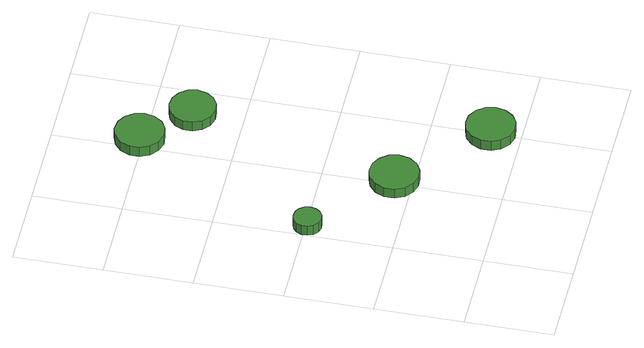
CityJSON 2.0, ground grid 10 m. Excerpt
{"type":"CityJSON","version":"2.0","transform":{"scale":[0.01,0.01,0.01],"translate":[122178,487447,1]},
"CityObjects":{
"tree1":{"type":"SolitaryVegetationObject","attributes":{"function":"something"},"geometry":[{"type":"MultiSurface","lod":"1","boundaries":[[[0,1,2,3,4,5,6,7,8,9,10,11,12,13,14]],[[15,16,17,18,19,20,21,22,23,24,25,26,27,28,29]],[[0,29,28,1]],[[1,28,27,2]],[[2,27,26,3]],[[3,26,25,4]],[[4,25,24,5]],[[5,24,23,6]],[[6,23,22,7]],[[7,22,21,8]],[[8,21,20,9]],[[9,20,19,10]],[[10,19,18,11]],[[11,18,17,12]],[[12,17,16,13]],[[13,16,15,14]],[[14,15,29,0]]]}]},
"tree2":{"type":"SolitaryVegetationObject","attributes":{"function":"something"},"geometry":[{"type":"MultiSurface","lod":"1","boundaries":[[[30,31,32,33,34,35,36,37,38,39,40,41,42,43,44]],[[45,46,47,48,49,50,51,52,53,54,55,56,57,58,59]],[[30,59,58,31]],[[31,58,57,32]],[[32,57,56,33]],[[33,56,55,34]],[[34,55,54,35]],[[35,54,53,36]],[[36,53,52,37]],[[37,52,51,38]],[[38,51,50,39]],[[39,50,49,40]],[[40,49,48,41]],[[41,48,47,42]],[[42,47,46,43]],[[43,46,45,44]],[[44,45,59,30]]]}]},
"tree3":{"type":"SolitaryVegetationObject","attributes":{"function":"something"},"geometry":[{"type":"MultiSurface","lod":"1","boundaries":[[[60,61,62,63,64,65,66,67,68,69,70,71,72,73,74]],[[75,76,77,78,79,80,81,82,83,84,85,86,87,88,89]],[[60,89,88,61]],[[61,88,87,62]],[[62,87,86,63]],[[63,86,85,64]],[[64,85,84,65]],[[65,84,83,66]],[[66,83,82,67]],[[67,82,81,68]],[[68,81,80,69]],[[69,80,79,70]],[[70,79,78,71]],[[71,78,77,72]],[[72,77,76,73]],[[73,76,75,74]],[[74,75,89,60]]]}]},
"tree4":{"type":"SolitaryVegetationObject","attributes":{"function":"something"},"geometry":[{"type":"MultiSurface","lod":"1","boundaries":[[[90,91,92,93,94,95,96,97,98,99,100,101,102,103,104]],[[105,106,107,108,109,110,111,112,113,114,115,116,117,118,119]],[[90,119,118,91]],[[91,118,117,92]],[[92,117,116,93]],[[93,116,115,94]],[[94,115,114,95]],[[95,114,113,96]],[[96,113,112,97]],[[97,112,111,98]],[[98,111,110,99]],[[99,110,109,100]],[[100,109,108,101]],[[101,108,107,102]],[[102,107,106,103]],[[103,106,105,104]],[[104,105,119,90]]]}]},
"tree5":{"type":"SolitaryVegetationObject","attributes":{"function":"something"},"geometry":[{"type":"MultiSurface","lod":"1","boundaries":[[[120,121,122,123,124,125,126,127,128,129,130,131,132,133,134]],[[135,136,137,138,139,140,141,142,143,144,145,146,147,148,149]],[[120,149,148,121]],[[121,148,147,122]],[[122,147,146,123]],[[123,146,145,124]],[[124,145,144,125]],[[125,144,143,126]],[[126,143,142,127]],[[127,142,141,128]],[[128,141,140,129]],[[129,140,139,130]],[[130,139,138,131]],[[131,138,137,132]],[[132,137,136,133]],[[133,136,135,134]],[[134,135,149,120]]]}]}
},
"vertices":[
[326,1987,137],[313,2051,137],[274,2104,137],[217,2137,137],[152,2144,137],[90,2124,137],[41,2080,137],[14,2020,137],[14,1954,137],[41,1894,137],[90,1851,137],[152,1830,137],[217,1837,137],[274,1870,137],[313,1923,137],[313,1923,10],[274,1870,10],[217,1837,10],[152,1830,10],[90,1851,10],[41,1894,10],[14,1954,10],[14,2020,10],[41,2080,10],[90,2124,10],[152,2144,10],[217,2137,10],[274,2104,10],[313,2051,10],[326,1987,10],
[1340,1214,137],[1316,1326,137],[1248,1420,137],[1148,1477,137],[1033,1489,137],[924,1454,137],[838,1376,137],[791,1271,137],[791,1156,137],[838,1051,137],[924,974,137],[1033,938,137],[1148,950,137],[1248,1008,137],[1316,1101,137],[1316,1101,10],[1248,1008,10],[1148,950,10],[1033,938,10],[924,974,10],[838,1051,10],[791,1156,10],[791,1271,10],[838,1376,10],[924,1454,10],[1033,1489,10],[1148,1477,10],[1248,1420,10],[1316,1326,10],[1340,1214,10],
[2301,350,138],[2277,463,138],[2209,556,138],[2109,614,138],[1995,626,138],[1885,590,138],[1800,513,138],[1753,408,138],[1753,293,138],[1800,187,138],[1885,110,138],[1995,75,138],[2109,87,138],[2209,144,138],[2277,238,138],[2277,238,11],[2209,144,11],[2109,87,11],[1995,75,11],[1885,110,11],[1800,187,11],[1753,293,11],[1753,408,11],[1800,513,11],[1885,590,11],[1995,626,11],[2109,614,11],[2209,556,11],[2277,463,11],[2301,350,11],
[1406,4050,148],[1382,4163,148],[1314,4256,148],[1215,4314,148],[1100,4326,148],[990,4290,148],[905,4213,148],[858,4108,148],[858,3993,148],[905,3888,148],[990,3810,148],[1100,3775,148],[1215,3787,148],[1314,3844,148],[1382,3938,148],[1382,3938,21],[1314,3844,21],[1215,3787,21],[1100,3775,21],[990,3810,21],[905,3888,21],[858,3993,21],[858,4108,21],[905,4213,21],[990,4290,21],[1100,4326,21],[1215,4314,21],[1314,4256,21],[1382,4163,21],[1406,4050,21],
[1889,3569,148],[1867,3674,148],[1803,3761,148],[1710,3815,148],[1603,3827,148],[1500,3793,148],[1420,3721,148],[1376,3623,148],[1376,3515,148],[1420,3416,148],[1500,3344,148],[1603,3311,148],[1710,3322,148],[1803,3376,148],[1867,3463,148],[1867,3463,21],[1803,3376,21],[1710,3322,21],[1603,3311,21],[1500,3344,21],[1420,3416,21],[1376,3515,21],[1376,3623,21],[1420,3721,21],[1500,3793,21],[1603,3827,21],[1710,3815,21],[1803,3761,21],[1867,3674,21],[1889,3569,21]
]}
